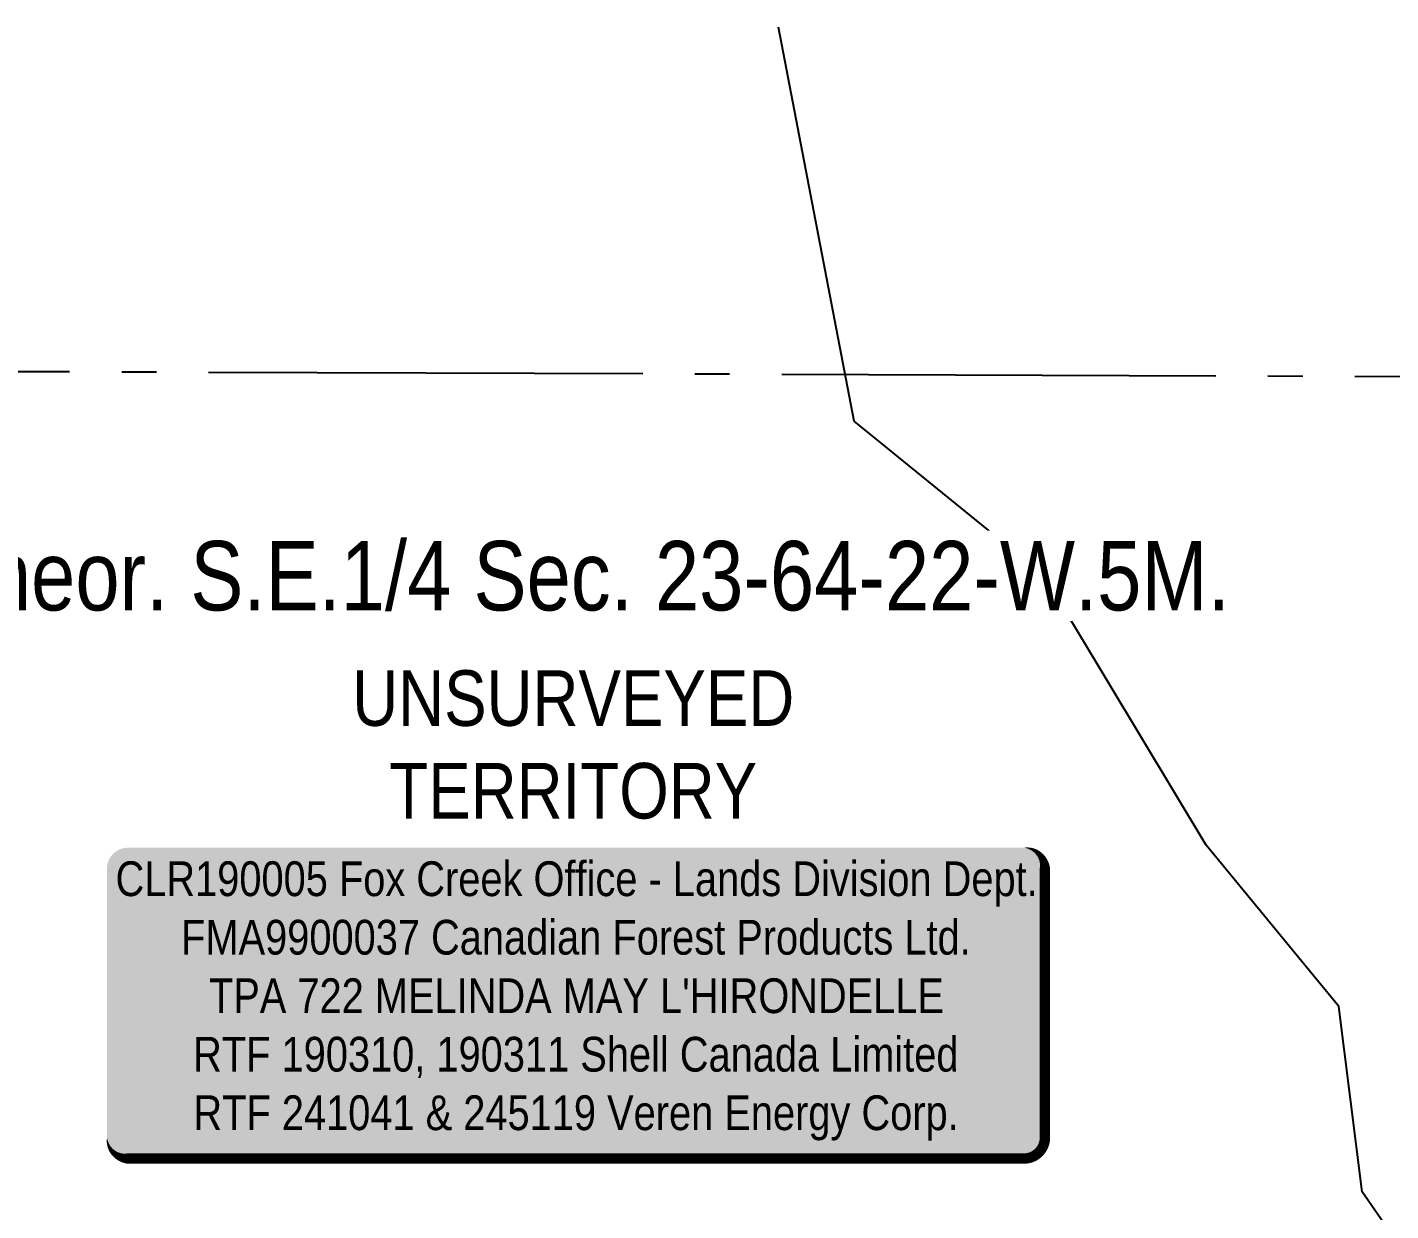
# Model space of a CAD drawing. Extents: x 471563 to 508050, y 6028961 to 6050146.
# Drawn here: x 486405.8 to 486798.4, y 6044773.2 to 6045113.9 of the extents above; entities that cross this region are included whole.
import ezdxf

# ---------------------------------------------------------------- set-up
doc = ezdxf.new("R2010")
doc.units = 0
doc.header["$LTSCALE"] = 5
doc.linetypes.add('foc-QUARTERLINE', pattern=[33, 25, -3, 2, -3])
for name, color, linetype in [('C-SYMBOL', 7, 'Continuous'), ('L-SECQ', 8, 'foc-QUARTERLINE'), ('L-UNS-T', 3, 'Continuous'), ('WETLAND', 143, 'Continuous')]:
    doc.layers.add(name, color=color, linetype=linetype)
doc.styles.add('175L', font='ARIALN.TTF', dxfattribs={"height": 20})
doc.styles.add('80', font='ARIALN.TTF', dxfattribs={"height": 10})
doc.styles.add('80L', font='ARIALN.TTF', dxfattribs={"height": 10})

# ---------------------------------------------------------------- blocks, each defined once
blk = doc.blocks.new('*U75')
h = blk.add_hatch(color=255)
edge = h.paths.add_edge_path()
edge.add_line((-129, -45.5), (129, -45.5))
edge.add_arc((129, -39.5), 6, 270, 360)
edge.add_line((135, -39.5), (135, 38))
edge.add_arc((129, 38), 6, 0, 90)
edge.add_line((129, 44), (-129, 44))
edge.add_arc((-129, 38), 6, 90, 180)
edge.add_line((-135, 38), (-135, -39.5))
edge.add_arc((-129, -39.5), 6, 180, 270)
at = {"color": 44, "flags": 128}
blk.add_lwpolyline([(-129, -45.5, 3, 3, 0), (129, -45.5, 3, 3, 0.414214), (135, -39.5, 3, 3, 0), (135, 38, 3, 0, 0.414214), (129, 44, 0, 0, 0), (-129, 44, 0, 0, 0.414214), (-135, 38, 0, 0, 0), (-135, -39.5, 0, 3, 0.414214)], format="xyseb", close=True, dxfattribs=at)
at = {"color": 44, "style": '80'}
blk.add_attdef('ENTER_TEXT_001', (-35.99, -5), '', height=10, dxfattribs=at)

msp = doc.modelspace()

# ---------------------------------------------------------------- linework, layer by layer
at = {"layer": 'L-SECQ', "flags": 128}
msp.add_lwpolyline([(486913.021, 6045012.92), (486142.53, 6045015.669)], dxfattribs=at)
at = {"layer": 'WETLAND'}
msp.add_lwpolyline([(487745.798, 6045109.865), (487756.047, 6045089.362), (487714.947, 6045069.477), (487711.65, 6045028.121), (487764.873, 6045011.481), (487771.236, 6044964.232), (487715.415, 6044930.209), (487652.24, 6044880.826), (487632.206, 6044807.367), (487427.714, 6044812.536), (487427.894, 6044716.047), (487428.01, 6044653.885), (487297.459, 6044648.302), (486842.473, 6044650.824), (486823.104, 6044667.008), (486824.324, 6044714.474), (486824.688, 6044728.615), (486790.134, 6044778.596), (486783.435, 6044831.989), (486745.254, 6044878.446), (486698.478, 6044956.208), (486643.923, 6045000.529), (486622.08, 6045113.923)], dxfattribs=at)

# ---------------------------------------------------------------- block references
ref = msp.add_blockref('*U75', (486563.795, 6044833.713))
ref.add_attrib('ENTER_TEXT_001', 'CLR190005 Fox Creek Office - Lands Division Dept.', (486431.25, 6044863.782), dxfattribs={"color": 44, "height": 10, "style": '80'})
ref.add_attrib('ENTER_TEXT_002', 'FMA9900037 Canadian Forest Products Ltd.', (486450.128, 6044846.938), dxfattribs={"color": 44, "height": 10, "style": '80'})
ref.add_attrib('ENTER_TEXT_003', "TPA 722 MELINDA MAY L'HIRONDELLE", (486458.143, 6044830.094), dxfattribs={"color": 44, "height": 10, "style": '80'})
ref.add_attrib('ENTER_TEXT_004', 'RTF 190310, 190311 Shell Canada Limited', (486453.597, 6044813.25), dxfattribs={"color": 44, "height": 10, "style": '80'})
ref.add_attrib('ENTER_TEXT_005', 'RTF 241041 & 245119 Veren Energy Corp.', (486453.675, 6044796.406), dxfattribs={"color": 44, "height": 10, "style": '80'})

# ---------------------------------------------------------------- texts
at = {"layer": 'L-UNS-T', "color": 3, "insert": (486563.023, 6044907.334), "char_height": 16, "attachment_point": 5, "style": '80L'}
msp.add_mtext_dynamic_manual_height_columns('UNSURVEYED TERRITORY', width=126.41479, gutter_width=47.5, heights=[0], dxfattribs=at)

# ---------------------------------------------------------------- next in the draw order: texts
at = {"layer": 'C-SYMBOL', "color": 3, "insert": (486566.116, 6044966.023), "char_height": 20, "width": 373.72838, "attachment_point": 2, "style": '175L', "bg_fill": 3, "box_fill_scale": 1.15, "bg_fill_color": 256, "bg_fill_true_color": 256, "bg_fill_transparency": 0}
msp.add_mtext('Theor. S.E.1/4 Sec. 23-64-22-W.5M.', dxfattribs=at)

doc.saveas('drawing.dxf')
